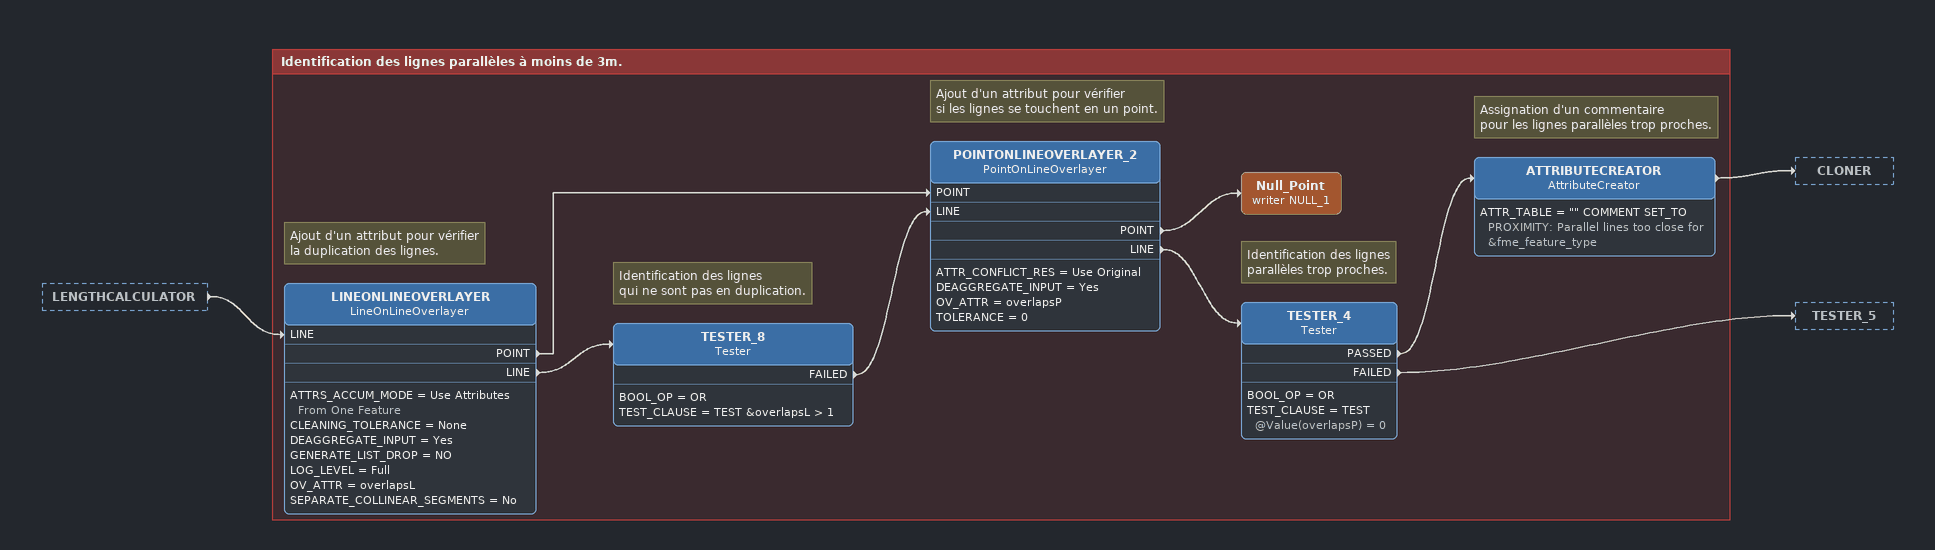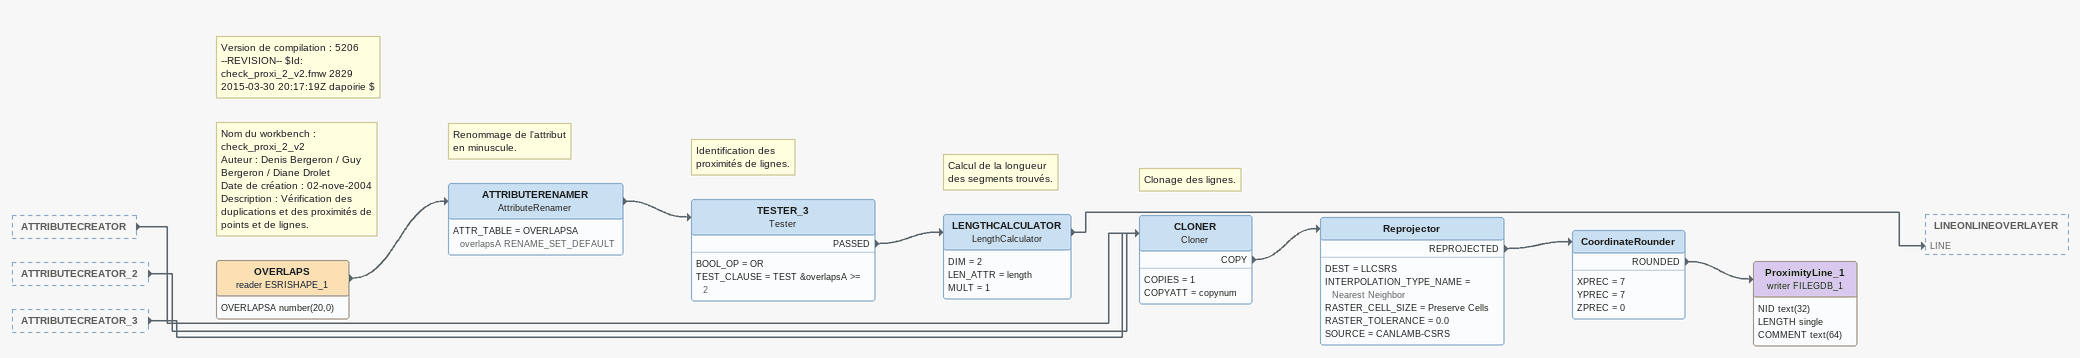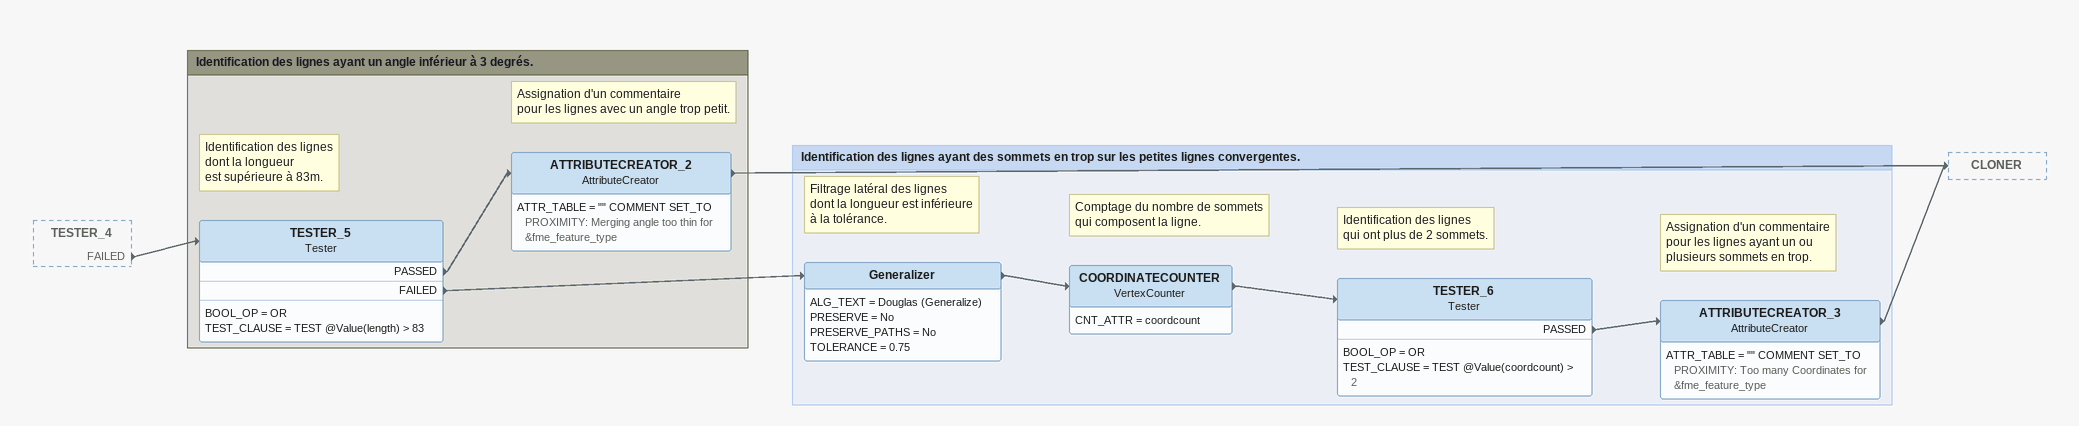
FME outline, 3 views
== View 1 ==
LENGTHCALCULATOR [outside]
    -> LINEONLINEOVERLAYER [LINE]

Bookmark: Identification des lignes parallèles à moins de 3m.
Note: Ajout d'un attribut pour vérifier / la duplication des lignes.
LINEONLINEOVERLAYER: LineOnLineOverlayer
    ATTRS_ACCUM_MODE = Use Attributes From One Feature
    CLEANING_TOLERANCE = None
    DEAGGREGATE_INPUT = Yes
    GENERATE_LIST_DROP = NO
    LOG_LEVEL = Full
    OV_ATTR = overlapsL
    SEPARATE_COLLINEAR_SEGMENTS = No
    POINT -> POINTONLINEOVERLAYER_2 [POINT]
    LINE -> TESTER_8
Note: Identification des lignes / qui ne sont pas en duplication.
TESTER_8: Tester
    BOOL_OP = OR
    TEST_CLAUSE = TEST &overlapsL > 1
    FAILED -> POINTONLINEOVERLAYER_2 [LINE]
Note: Ajout d'un attribut pour vérifier / si les lignes se touchent en un point.
POINTONLINEOVERLAYER_2: PointOnLineOverlayer
    ATTR_CONFLICT_RES = Use Original
    DEAGGREGATE_INPUT = Yes
    OV_ATTR = overlapsP
    TOLERANCE = 0
    POINT -> Null_Point (writer NULL_1)
    LINE -> TESTER_4
Null_Point (writer NULL_1)
Note: Identification des lignes / parallèles trop proches.
TESTER_4: Tester
    BOOL_OP = OR
    TEST_CLAUSE = TEST @Value(overlapsP) = 0
    PASSED -> ATTRIBUTECREATOR
    FAILED -> TESTER_5
Note: Assignation d'un commentaire / pour les lignes parallèles trop proches.
ATTRIBUTECREATOR: AttributeCreator
    ATTR_TABLE = "" COMMENT SET_TO PROXIMITY: Parallel lines too close for &fme_feature_type
    -> CLONER

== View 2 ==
ATTRIBUTECREATOR [outside]
    -> CLONER
ATTRIBUTECREATOR_2 [outside]
    -> CLONER
ATTRIBUTECREATOR_3 [outside]
    -> CLONER
Note: Version de compilation : 5206 / --REVISION-- $Id: check_proxi_2_v2.fmw 2829 2015-03-30 20:17:19Z dapoirie $
Note: Nom du workbench : check_proxi_2_v2 / Auteur : Denis Bergeron / Guy Bergeron / Diane Drolet / Date de création : 02-nove-2004 / Description : Vérification des duplications et des proximités de points et de lignes.
OVERLAPS (reader ESRISHAPE_1)
    attributes: OVERLAPSA number(20,0)
    -> ATTRIBUTERENAMER
Note: Renommage de l'attribut / en minuscule.
ATTRIBUTERENAMER: AttributeRenamer
    ATTR_TABLE = OVERLAPSA overlapsA RENAME_SET_DEFAULT
    -> TESTER_3
Note: Identification des / proximités de lignes.
TESTER_3: Tester
    BOOL_OP = OR
    TEST_CLAUSE = TEST &overlapsA >= 2
    PASSED -> LENGTHCALCULATOR
Note: Calcul de la longueur / des segments trouvés.
LENGTHCALCULATOR: LengthCalculator
    DIM = 2
    LEN_ATTR = length
    MULT = 1
    -> LINEONLINEOVERLAYER [LINE]
Note: Clonage des lignes.
CLONER: Cloner
    COPIES = 1
    COPYATT = copynum
    COPY -> Reprojector
Reprojector
    DEST = LLCSRS
    INTERPOLATION_TYPE_NAME = Nearest Neighbor
    RASTER_CELL_SIZE = Preserve Cells
    RASTER_TOLERANCE = 0.0
    SOURCE = CANLAMB-CSRS
    REPROJECTED -> CoordinateRounder
CoordinateRounder
    XPREC = 7
    YPREC = 7
    ZPREC = 0
    ROUNDED -> ProximityLine_1 (writer FILEGDB_1)
ProximityLine_1 (writer FILEGDB_1)
    attributes: NID text(32), LENGTH single, COMMENT text(64)

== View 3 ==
TESTER_4 [outside]
    FAILED -> TESTER_5

Bookmark: Identification des lignes ayant un angle inférieur à 3 degrés.
Note: Identification des lignes / dont la longueur / est supérieure à 83m.
TESTER_5: Tester
    BOOL_OP = OR
    TEST_CLAUSE = TEST @Value(length) > 83
    PASSED -> ATTRIBUTECREATOR_2
    FAILED -> Generalizer
Note: Assignation d'un commentaire / pour les lignes avec un angle trop petit.
ATTRIBUTECREATOR_2: AttributeCreator
    ATTR_TABLE = "" COMMENT SET_TO PROXIMITY: Merging angle too thin for &fme_feature_type
    -> CLONER

Bookmark: Identification des lignes ayant des sommets en trop sur les petites lignes convergentes.
Note: Filtrage latéral des lignes / dont la longueur est inférieure / à la tolérance.
Generalizer
    ALG_TEXT = Douglas (Generalize)
    PRESERVE = No
    PRESERVE_PATHS = No
    TOLERANCE = 0.75
    -> COORDINATECOUNTER
Note: Comptage du nombre de sommets / qui composent la ligne.
COORDINATECOUNTER: VertexCounter
    CNT_ATTR = coordcount
    -> TESTER_6
Note: Identification des lignes / qui ont plus de 2 sommets.
TESTER_6: Tester
    BOOL_OP = OR
    TEST_CLAUSE = TEST @Value(coordcount) > 2
    PASSED -> ATTRIBUTECREATOR_3
Note: Assignation d'un commentaire / pour les lignes ayant un ou / plusieurs sommets en trop.
ATTRIBUTECREATOR_3: AttributeCreator
    ATTR_TABLE = "" COMMENT SET_TO PROXIMITY: Too many Coordinates for &fme_feature_type
    -> CLONER
